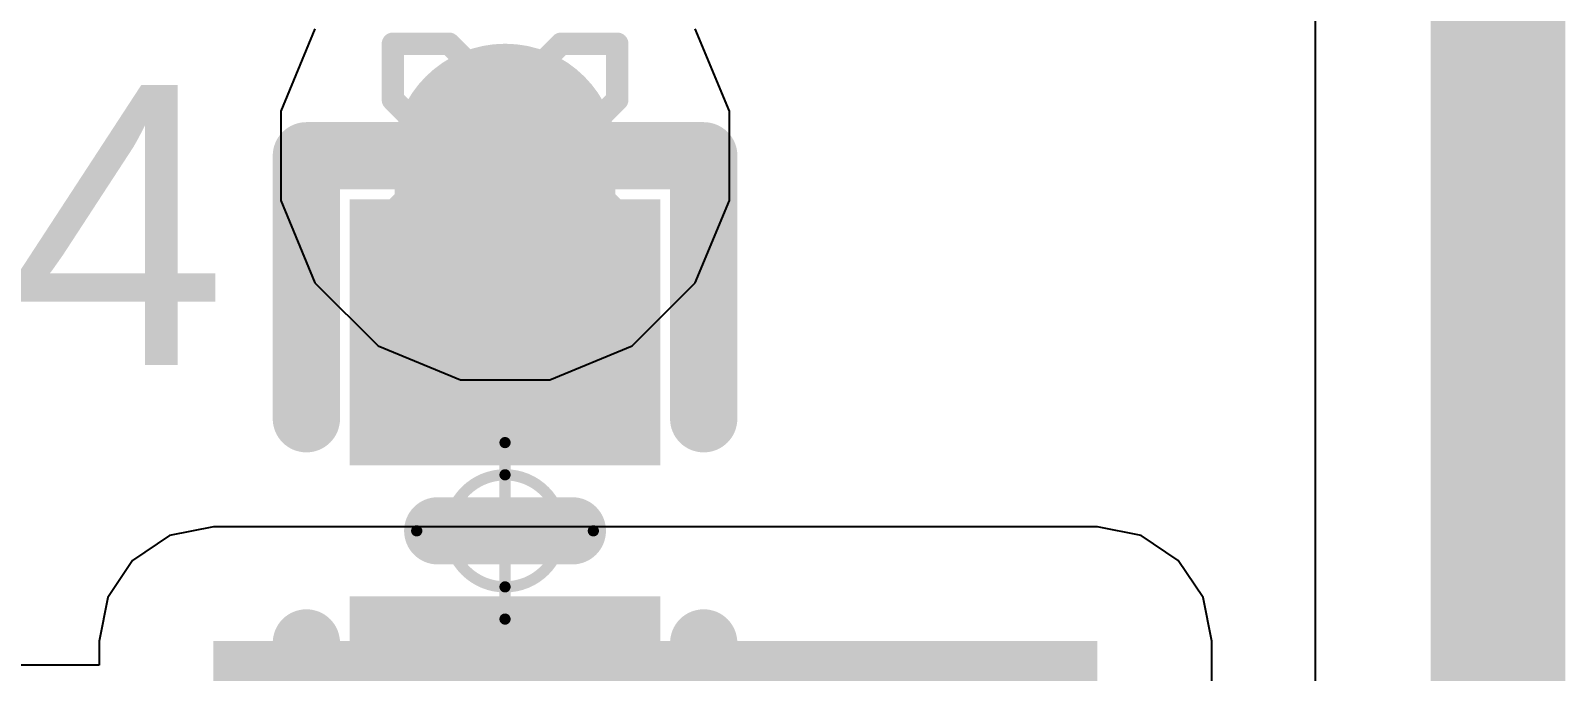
# Model space of a CAD drawing. Header units: inches. Extents: x -13 to 366, y -4 to 120.
# Drawn here: x -0.488 to 2.988, y 22.176 to 23.627 of the extents above; entities that cross this region are included whole.
import ezdxf

# ---------------------------------------------------------------- set-up
doc = ezdxf.new("R2010")
doc.units = ezdxf.units.IN
for name, color, linetype in [('Bottom Layer', 5, 'Continuous'), ('Drill Drawing', 1, 'Continuous'), ('GND', 16, 'Continuous'), ('Mechanical 15', 56, 'Continuous'), ('POWER', 76, 'Continuous'), ('Top Layer', 1, 'Continuous'), ('Top Overlay', 2, 'Continuous'), ('Top Paste', 8, 'Continuous'), ('Top Solder', 216, 'Continuous'), ('Via Holes', 16, 'Continuous')]:
    doc.layers.add(name, color=color, linetype=linetype)
doc.styles.add('Arial', font='', dxfattribs={"height": 0.2})
doc.styles.get('Arial').set_extended_font_data('Arial')

# ---------------------------------------------------------------- blocks, each defined once
blk = doc.blocks.new('C_0402_L_36')
at = {"layer": 'Top Layer'}
for points in [[(-0.6499986999999999, 0.2499995), (-0.2499995, 0.2499995), (-0.2499995, -0.2499995), (-0.6499986999999999, -0.2499995)], [(0.24991822, 0.24991822), (0.64991742, 0.24991822), (0.64991742, -0.25008078), (0.24991822, -0.25008078)]]:
    blk.add_hatch(color=1, dxfattribs=at).paths.add_polyline_path(points)
at = {"layer": 'Top Paste'}
for points in [[(-0.6499986999999999, 0.2499995), (-0.2499995, 0.2499995), (-0.2499995, -0.2499995), (-0.6499986999999999, -0.2499995)], [(0.24991822, 0.24991822), (0.64991742, 0.24991822), (0.64991742, -0.25008078), (0.24991822, -0.25008078)]]:
    blk.add_hatch(color=8, dxfattribs=at).paths.add_polyline_path(points)
at = {"layer": 'Top Solder'}
for points in [[(-0.7515987, 0.3515995), (-0.1483995, 0.3515995), (-0.1483995, -0.3515995), (-0.7515987, -0.3515995)], [(0.14831822, 0.35151822), (0.75151742, 0.35151822), (0.75151742, -0.35168078), (0.14831822, -0.35168078)]]:
    blk.add_hatch(color=216, dxfattribs=at).paths.add_polyline_path(points)
at = {"layer": 'Mechanical 15'}
for points in [[(0, 0.1999996, 0.0254, 0.0254, 0), (0, -0.1999996, 0.0254, 0.0254, 0)], [(-0.1999996, 0, 0.0254, 0.0254, 0), (0.1999996, 0, 0.0254, 0.0254, 0)]]:
    blk.add_lwpolyline(points, format="xyseb", dxfattribs=at)
for points in [[(-0.00635, 0.1999996, 0.0127, 0.0127, 1), (0.00635, 0.1999996, 0.0127, 0.0127, 1)], [(0.127, 0, 0.0254, 0.0254, 1), (-0.127, 0, 0.0254, 0.0254, 1)], [(-0.2063496, 0, 0.0127, 0.0127, 1), (-0.1936496, 0, 0.0127, 0.0127, 1)], [(-0.13335, 0, 0.0127, 0.0127, 1), (-0.12065, 0, 0.0127, 0.0127, 1)], [(0.12065, 0, 0.0127, 0.0127, 1), (0.13335, 0, 0.0127, 0.0127, 1)], [(0.1936496, 0, 0.0127, 0.0127, 1), (0.2063496, 0, 0.0127, 0.0127, 1)], [(-0.00635, -0.1999996, 0.0127, 0.0127, 1), (0.00635, -0.1999996, 0.0127, 0.0127, 1)]]:
    blk.add_lwpolyline(points, format="xyseb", close=True, dxfattribs=at)
at = {"layer": 'Top Overlay'}
for points in [[(-0.84991956, 0.44991782, 0.1524, 0.1524, 0), (-0.254, 0.44991782, 0.1524, 0.1524, 0)], [(-0.84991956, 0.44991782, 0.1524, 0.1524, 0), (-0.84991956, -0.44991782, 0.1524, 0.1524, 0)], [(0.254, 0.44991782, 0.1524, 0.1524, 0), (0.84991956, 0.44991782, 0.1524, 0.1524, 0)], [(0.84991956, 0.44991782, 0.1524, 0.1524, 0), (0.84991956, -0.45008038, 0.1524, 0.1524, 0)], [(0, 0.1524, 0.1524, 0.1524, 0), (0, -0.1524, 0.1524, 0.1524, 0)], [(-0.84991956, -0.44991782, 0.1524, 0.1524, 0), (-0.254, -0.44991782, 0.1524, 0.1524, 0)], [(-0.84991956, -0.44991782, 0.1524, 0.1524, 0), (-0.8497569999999999, -0.45008038, 0.1524, 0.1524, 0)], [(0.254, -0.44991782, 0.1524, 0.1524, 0), (0.84991956, -0.44991782, 0.1524, 0.1524, 0)]]:
    blk.add_lwpolyline(points, format="xyseb", dxfattribs=at)
for points in [[(-0.8880195599999998, 0.44991782, 0.0762, 0.0762, 1), (-0.81181956, 0.44991782, 0.0762, 0.0762, 1)], [(-0.8880195599999998, 0.44991782, 0.0762, 0.0762, 1), (-0.81181956, 0.44991782, 0.0762, 0.0762, 1)], [(-0.2921, 0.44991782, 0.0762, 0.0762, 1), (-0.2159, 0.44991782, 0.0762, 0.0762, 1)], [(0.2159, 0.44991782, 0.0762, 0.0762, 1), (0.2921, 0.44991782, 0.0762, 0.0762, 1)], [(0.81181956, 0.44991782, 0.0762, 0.0762, 1), (0.8880195599999998, 0.44991782, 0.0762, 0.0762, 1)], [(0.81181956, 0.44991782, 0.0762, 0.0762, 1), (0.8880195599999998, 0.44991782, 0.0762, 0.0762, 1)], [(-0.0381, 0.1524, 0.0762, 0.0762, 1), (0.0381, 0.1524, 0.0762, 0.0762, 1)], [(-0.0381, -0.1524, 0.0762, 0.0762, 1), (0.0381, -0.1524, 0.0762, 0.0762, 1)], [(-0.8880195599999998, -0.44991782, 0.0762, 0.0762, 1), (-0.81181956, -0.44991782, 0.0762, 0.0762, 1)], [(-0.8880195599999998, -0.44991782, 0.0762, 0.0762, 1), (-0.81181956, -0.44991782, 0.0762, 0.0762, 1)], [(-0.8880195599999998, -0.44991782, 0.0762, 0.0762, 1), (-0.81181956, -0.44991782, 0.0762, 0.0762, 1)], [(-0.8878569999999999, -0.45008038, 0.0762, 0.0762, 1), (-0.8116569999999999, -0.45008038, 0.0762, 0.0762, 1)], [(-0.2921, -0.44991782, 0.0762, 0.0762, 1), (-0.2159, -0.44991782, 0.0762, 0.0762, 1)], [(0.2159, -0.44991782, 0.0762, 0.0762, 1), (0.2921, -0.44991782, 0.0762, 0.0762, 1)], [(0.81181956, -0.44991782, 0.0762, 0.0762, 1), (0.8880195599999998, -0.44991782, 0.0762, 0.0762, 1)], [(0.81181956, -0.45008038, 0.0762, 0.0762, 1), (0.8880195599999998, -0.45008038, 0.0762, 0.0762, 1)]]:
    blk.add_lwpolyline(points, format="xyseb", close=True, dxfattribs=at)

msp = doc.modelspace()

# ---------------------------------------------------------------- hatches: boundary and pattern name
at = {"layer": 'Bottom Layer'}
h = msp.add_hatch(color=5, dxfattribs=at)
edge = h.paths.add_edge_path()
edge.add_arc((0.58680604, 23.34383698), 0.254, 0, 360)
at = {"layer": 'GND'}
h = msp.add_hatch(color=16, dxfattribs=at)
edge = h.paths.add_edge_path()
edge.add_arc((0.58680604, 23.34383698), 0.254, 0, 360)
at = {"layer": 'POWER'}
h = msp.add_hatch(color=76, dxfattribs=at)
edge = h.paths.add_edge_path()
edge.add_arc((0.58680604, 23.34383698), 0.254, 0, 360)
at = {"layer": 'Top Layer'}
h = msp.add_hatch(color=1, dxfattribs=at)
edge = h.paths.add_edge_path()
edge.add_arc((0.58680604, 23.34383698), 0.254, 0, 360)
for points in [[(0.33680654, 22.74391692), (0.8368055399999998, 22.74391692), (0.8368055399999998, 23.34383444), (0.33680654, 23.34383444)], [(-0.07386828, 20.7835627), (1.92835276, 20.7835627), (1.92835276, 22.24399666), (-0.07386828, 22.24399666)]]:
    msp.add_hatch(color=1, dxfattribs=at).paths.add_polyline_path(points)
at = {"layer": 'Via Holes'}
h = msp.add_hatch(color=7, dxfattribs=at)
edge = h.paths.add_edge_path()
edge.add_arc((0.58680604, 23.34383698), 0.127, 0, 360)

# ---------------------------------------------------------------- linework, layer by layer
at = {"layer": 'Drill Drawing'}
for points in [[(0.33280604, 23.47083698, 0.0508, 0.0508, 0), (0.33280604, 23.59783698, 0.0508, 0.0508, 0)], [(0.33280604, 23.59783698, 0.0508, 0.0508, 0), (0.45980604, 23.59783698, 0.0508, 0.0508, 0)], [(0.45980604, 23.59783698, 0.0508, 0.0508, 0), (0.58680604, 23.47083698, 0.0508, 0.0508, 0)], [(0.58680604, 23.47083698, 0.0508, 0.0508, 0), (0.7138060399999999, 23.59783698, 0.0508, 0.0508, 0)], [(0.7138060399999999, 23.59783698, 0.0508, 0.0508, 0), (0.84080604, 23.59783698, 0.0508, 0.0508, 0)], [(0.84080604, 23.47083698, 0.0508, 0.0508, 0), (0.84080604, 23.59783698, 0.0508, 0.0508, 0)], [(0.33280604, 23.47083698, 0.0508, 0.0508, 0), (0.45980604, 23.34383698, 0.0508, 0.0508, 0)], [(0.7138060399999999, 23.34383698, 0.0508, 0.0508, 0), (0.84080604, 23.47083698, 0.0508, 0.0508, 0)], [(0.33280604, 23.21683698, 0.0508, 0.0508, 0), (0.45980604, 23.34383698, 0.0508, 0.0508, 0)], [(0.7138060399999999, 23.34383698, 0.0508, 0.0508, 0), (0.84080604, 23.21683698, 0.0508, 0.0508, 0)], [(0.33280604, 23.08983698, 0.0508, 0.0508, 0), (0.33280604, 23.21683698, 0.0508, 0.0508, 0)], [(0.45980604, 23.08983698, 0.0508, 0.0508, 0), (0.58680604, 23.21683698, 0.0508, 0.0508, 0)], [(0.58680604, 23.21683698, 0.0508, 0.0508, 0), (0.7138060399999999, 23.08983698, 0.0508, 0.0508, 0)], [(0.84080604, 23.08983698, 0.0508, 0.0508, 0), (0.84080604, 23.21683698, 0.0508, 0.0508, 0)], [(0.33280604, 23.08983698, 0.0508, 0.0508, 0), (0.45980604, 23.08983698, 0.0508, 0.0508, 0)], [(0.7138060399999999, 23.08983698, 0.0508, 0.0508, 0), (0.84080604, 23.08983698, 0.0508, 0.0508, 0)]]:
    msp.add_lwpolyline(points, format="xyseb", dxfattribs=at)
for points in [[(0.32010604, 23.59783698, 0.0254, 0.0254, 1), (0.34550604, 23.59783698, 0.0254, 0.0254, 1)], [(0.32010604, 23.59783698, 0.0254, 0.0254, 1), (0.34550604, 23.59783698, 0.0254, 0.0254, 1)], [(0.44710604, 23.59783698, 0.0254, 0.0254, 1), (0.47250604, 23.59783698, 0.0254, 0.0254, 1)], [(0.44710604, 23.59783698, 0.0254, 0.0254, 1), (0.47250604, 23.59783698, 0.0254, 0.0254, 1)], [(0.70110604, 23.59783698, 0.0254, 0.0254, 1), (0.72650604, 23.59783698, 0.0254, 0.0254, 1)], [(0.70110604, 23.59783698, 0.0254, 0.0254, 1), (0.72650604, 23.59783698, 0.0254, 0.0254, 1)], [(0.82810604, 23.59783698, 0.0254, 0.0254, 1), (0.8535060400000001, 23.59783698, 0.0254, 0.0254, 1)], [(0.82810604, 23.59783698, 0.0254, 0.0254, 1), (0.8535060400000001, 23.59783698, 0.0254, 0.0254, 1)], [(0.32010604, 23.47083698, 0.0254, 0.0254, 1), (0.34550604, 23.47083698, 0.0254, 0.0254, 1)], [(0.32010604, 23.47083698, 0.0254, 0.0254, 1), (0.34550604, 23.47083698, 0.0254, 0.0254, 1)], [(0.57410604, 23.47083698, 0.0254, 0.0254, 1), (0.59950604, 23.47083698, 0.0254, 0.0254, 1)], [(0.57410604, 23.47083698, 0.0254, 0.0254, 1), (0.59950604, 23.47083698, 0.0254, 0.0254, 1)], [(0.82810604, 23.47083698, 0.0254, 0.0254, 1), (0.8535060400000001, 23.47083698, 0.0254, 0.0254, 1)], [(0.82810604, 23.47083698, 0.0254, 0.0254, 1), (0.8535060400000001, 23.47083698, 0.0254, 0.0254, 1)], [(0.44710604, 23.34383698, 0.0254, 0.0254, 1), (0.47250604, 23.34383698, 0.0254, 0.0254, 1)], [(0.44710604, 23.34383698, 0.0254, 0.0254, 1), (0.47250604, 23.34383698, 0.0254, 0.0254, 1)], [(0.70110604, 23.34383698, 0.0254, 0.0254, 1), (0.72650604, 23.34383698, 0.0254, 0.0254, 1)], [(0.70110604, 23.34383698, 0.0254, 0.0254, 1), (0.72650604, 23.34383698, 0.0254, 0.0254, 1)], [(0.32010604, 23.21683698, 0.0254, 0.0254, 1), (0.34550604, 23.21683698, 0.0254, 0.0254, 1)], [(0.32010604, 23.21683698, 0.0254, 0.0254, 1), (0.34550604, 23.21683698, 0.0254, 0.0254, 1)], [(0.57410604, 23.21683698, 0.0254, 0.0254, 1), (0.59950604, 23.21683698, 0.0254, 0.0254, 1)], [(0.57410604, 23.21683698, 0.0254, 0.0254, 1), (0.59950604, 23.21683698, 0.0254, 0.0254, 1)], [(0.82810604, 23.21683698, 0.0254, 0.0254, 1), (0.8535060400000001, 23.21683698, 0.0254, 0.0254, 1)], [(0.82810604, 23.21683698, 0.0254, 0.0254, 1), (0.8535060400000001, 23.21683698, 0.0254, 0.0254, 1)], [(0.32010604, 23.08983698, 0.0254, 0.0254, 1), (0.34550604, 23.08983698, 0.0254, 0.0254, 1)], [(0.32010604, 23.08983698, 0.0254, 0.0254, 1), (0.34550604, 23.08983698, 0.0254, 0.0254, 1)], [(0.44710604, 23.08983698, 0.0254, 0.0254, 1), (0.47250604, 23.08983698, 0.0254, 0.0254, 1)], [(0.44710604, 23.08983698, 0.0254, 0.0254, 1), (0.47250604, 23.08983698, 0.0254, 0.0254, 1)], [(0.70110604, 23.08983698, 0.0254, 0.0254, 1), (0.72650604, 23.08983698, 0.0254, 0.0254, 1)], [(0.70110604, 23.08983698, 0.0254, 0.0254, 1), (0.72650604, 23.08983698, 0.0254, 0.0254, 1)], [(0.82810604, 23.08983698, 0.0254, 0.0254, 1), (0.8535060400000001, 23.08983698, 0.0254, 0.0254, 1)], [(0.82810604, 23.08983698, 0.0254, 0.0254, 1), (0.8535060400000001, 23.08983698, 0.0254, 0.0254, 1)]]:
    msp.add_lwpolyline(points, format="xyseb", close=True, dxfattribs=at)
at = {"layer": 'POWER'}
for p, q in [((0.15614396, 23.63159612), (0.07880604, 23.44488326)), ((1.09480604, 23.44488326), (1.01746812, 23.63159612)), ((0.07880604, 23.44488326), (0.07880604, 23.2427907)), ((1.09480604, 23.2427907), (1.09480604, 23.44488326)), ((0.07880604, 23.2427907), (0.15614396, 23.05607784)), ((1.01746812, 23.05607784), (1.09480604, 23.2427907)), ((0.15614396, 23.05607784), (0.2990468999999999, 22.9131749)), ((0.87456518, 22.9131749), (1.01746812, 23.05607784)), ((0.2990468999999999, 22.9131749), (0.48575976, 22.83583698)), ((0.68785232, 22.83583698), (0.87456518, 22.9131749)), ((0.48575976, 22.83583698), (0.68785232, 22.83583698))]:
    msp.add_line(p, q, dxfattribs=at)
at = {"layer": 'Top Layer'}
for p, q in [((2.42119912, 25.14354382), (2.42119912, 17.63563656)), ((-0.07386828, 22.50297506), (-0.172974, 22.48326212)), ((1.9283553, 22.50297506), (-0.07386828, 22.50297506)), ((2.02746102, 22.48326212), (1.9283553, 22.50297506)), ((-0.172974, 22.48326212), (-0.25699212, 22.42712304)), ((2.11147914, 22.42712304), (2.02746102, 22.48326212)), ((-0.25699212, 22.42712304), (-0.3131312, 22.34310492)), ((2.16761822, 22.34310492), (2.11147914, 22.42712304)), ((-0.3131312, 22.34310492), (-0.33284414, 22.2439992)), ((2.18733116, 22.2439992), (2.16761822, 22.34310492)), ((-0.33284414, 22.2439992), (-0.33284414, 22.18978036)), ((2.18733116, 20.7835627), (2.18733116, 22.2439992)), ((-0.33284414, 22.18978036), (-0.59498738, 22.18978036))]:
    msp.add_line(p, q, dxfattribs=at)
msp.add_lwpolyline([(2.83556202, 17.46400114, 0.3048, 0.3048, 0), (2.83556202, 25.44760214, 0.3048, 0.3048, 0)], format="xyseb", dxfattribs=at)

# ---------------------------------------------------------------- block references
at = {"rotation": 90}
msp.add_blockref('C_0402_L_36', (0.58672476, 22.4939987), dxfattribs=at)

# ---------------------------------------------------------------- texts
at = {"layer": 'Top Overlay', "style": 'Arial'}
msp.add_text('U4', height=0.635, dxfattribs=at).set_placement((-1.17712236, 22.8696012))

doc.saveas('drawing.dxf')
